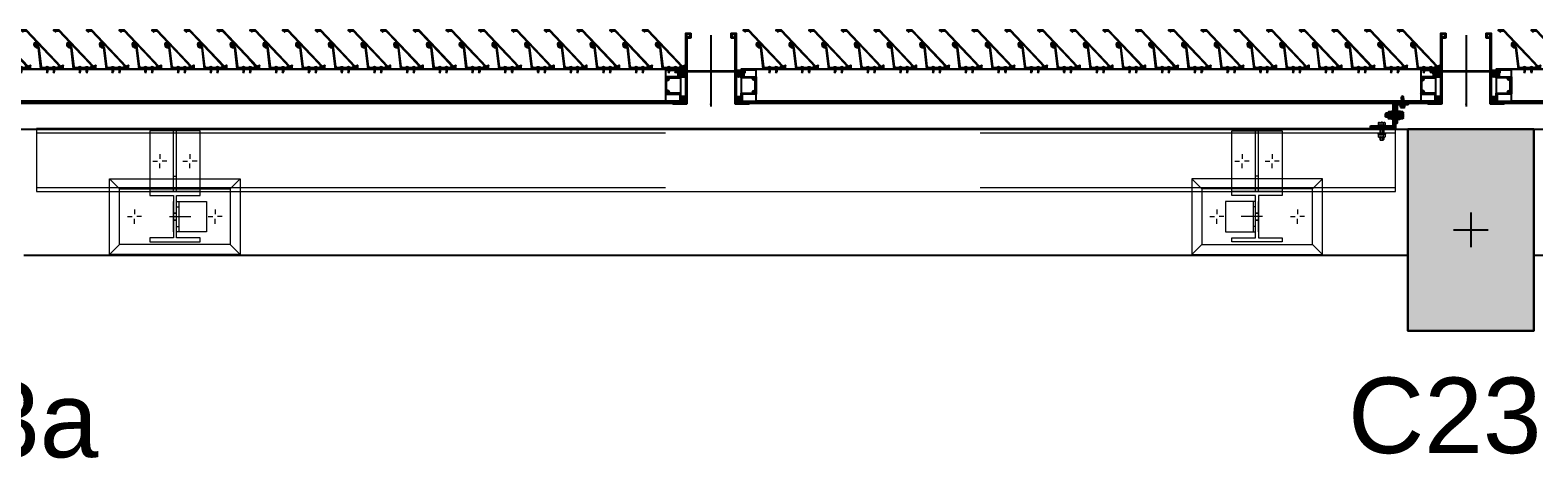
# Model space of a CAD drawing. Header units: millimetres. Extents: x 663313 to 1226001, y 1431724 to 1620898.
# Drawn here: x 699670 to 702658, y 1519600 to 1520463 of the extents above; entities that cross this region are included whole.
import ezdxf

# ---------------------------------------------------------------- set-up
doc = ezdxf.new("R2010")
doc.units = ezdxf.units.MM
doc.set_wipeout_variables(frame=1)
for name, pattern in [('CENTER', [50.8, 31.75, -6.35, 6.35, -6.35]), ('HIDDEN', [0.375, 0.25, -0.125]), ('XKITLINE00', [0]), ('XKITLINE02', [4, 2, -2])]:
    doc.linetypes.add(name, pattern=pattern)
for name, color, linetype in [('000 - CONCRETE_COL_HATCH_', 7, 'Continuous'), ('000 - CONCRETE_COL_WIPEOUT_', 7, 'Continuous'), ('000 - CONCRETE_PRECAST_CUT_COLOR_4', 7, 'Continuous'), ('000 - EXISTING_COLUMN_CUT_COLOR_5', 7, 'Continuous'), ('000 - STRUCTURE_STEEL_ACCESORIES_MAIN_COLOR_2', 7, 'Continuous'), ('000 - STRUCTURE_STEEL_ACCESORIES_SUB_COLOR_3', 7, 'Continuous'), ('000 - STRUCTURE_STEEL_ACCESORIES_WIPEOUT_', 7, 'Continuous'), ('010 - ASPG_ACCESSORIES_HATCH_', 7, 'Continuous'), ('010 - ASPG_ACCESSORIES_MAIN_COLOR_1', 7, 'Continuous'), ('010 - ASPG_ACCESSORIES_SUB_COLOR_1', 7, 'Continuous'), ('010 - ASPG_ACCESSORIES_SUB_COLOR_2', 7, 'Continuous'), ('010 - ASPG_ACCESSORIES_SYMBOL_', 7, 'Continuous'), ('010 - ASPG_ACCESSORIES_WIPEOUT_', 7, 'Continuous'), ('010 - ASPG_EXTR_MAIN_COLOR_2', 7, 'Continuous'), ('010 - ASPG_FASTERN_MAIN_COLOR_1', 7, 'Continuous'), ('010 - ASPG_FRAMING_CUT_COLOR_4', 7, 'Continuous'), ('010 - ASPG_FRAMING_HATCH_', 7, 'Continuous'), ('010 - ASPG_FRAMING_MAIN_COLOR_2', 7, 'Continuous'), ('010 - ASPG_FRAMING_SUB_COLOR_2', 7, 'Continuous'), ('010 - ASPG_FRAMING_WIPEOUT_', 7, 'Continuous'), ('BOLT & SCREW', 7, 'Continuous'), ('BR', 7, 'Continuous'), ('Center Line', 7, 'CENTER'), ('CVA044__', 7, 'Continuous'), ('DIM', 7, 'Continuous'), ('tube-stopper', 7, 'Continuous')]:
    doc.layers.add(name, color=color, linetype=linetype)
for name, color, linetype, plot in [('000 - STRUCTURE_STEEL_ACCESORIES_DEF_SUB', 7, 'Continuous', False), ('010 - ASPG_EXTR_DEF_SUB', 7, 'Continuous', False), ('010 - ASPG_FASTERN_DEF_SUB', 7, 'Continuous', False), ('010 - ASPG_FRAMING_DEF_SUB', 7, 'Continuous', False)]:
    doc.layers.add(name, color=color, linetype=linetype, plot=plot)
for name, color, linetype, lineweight in [('12-GRID', 7, 'CENTER', 13), ('9-SCREW', 7, 'Continuous', 9), ('Bolt', 7, 'Continuous', 0), ('Part', 7, 'Continuous', 0), ('SCREW', 7, 'Continuous', 5)]:
    doc.layers.add(name, color=color, linetype=linetype, lineweight=lineweight)
doc.styles.add('Arial', font='arial.ttf')
pattern_1 = [(270, (1257419.24324, -520041.6224), (0.65495992507, -1.1344238721), [0.7562825814, -1.5125651628]), (30, (1257419.24324, -520041.6224), (0.65495992936, 1.1344238696), [0.7562825814, -1.5125651628]), (330, (1257419.24324, -520041.6224), (1.30991985442, -2.48e-09), [-1.5125651628, 0.7562825814])]
pattern_2 = [(315, (1257419.4929, -520021.6224), (1.3369313545, 1.3369313545), []), (45, (1257419.4929, -520021.6224), (-1.3369313545, 1.3369313545), [])]
pattern_3 = [(270, (1257419.4425, -520043.9224), (0.65495992507, -1.1344238721), [0.7562825814, -1.5125651628]), (30, (1257419.4425, -520043.9224), (0.65495992936, 1.1344238696), [0.7562825814, -1.5125651628]), (330, (1257419.4425, -520043.9224), (1.30991985442, -2.48e-09), [-1.5125651628, 0.7562825814])]
pattern_4 = [(315, (1257419.1929, -520023.9224), (1.3369313545, 1.3369313545), []), (45, (1257419.1929, -520023.9224), (-1.3369313545, 1.3369313545), [])]
pattern_5 = [(45, (68845973.911, -106253.634), (-4.0411152545, 4.0411152545), []), (45, (68845976.6053, -106253.634), (-4.0411152545, 4.0411152545), [])]

# ---------------------------------------------------------------- blocks, each defined once
blk = doc.blocks.new('C25')
at = {"layer": 'BR', "color": 7}
for p, q in [((0, 0.0343), (0, -0.0343)), ((-0.0343, 0), (0.0343, 0))]:
    blk.add_line(p, q, dxfattribs=at)
at = {"layer": 'BR', "color": 7, "ltscale": 5}
blk.add_lwpolyline([(-0.125, 0.2), (0.125, 0.2), (0.125, -0.2), (-0.125, -0.2)], close=True, dxfattribs=at)
blk = doc.blocks.new('44')
at = {"layer": 'Bolt', "color": 7, "linetype": 'XKITLINE00', "lineweight": 0}
for p, q in [((31.2666, 39.9456), (31.2759, 39.9456)), ((31.2666, 39.9456), (31.2759, 39.9456)), ((31.2806, 39.9596), (31.2806, 39.9503)), ((31.2806, 39.9596), (31.2806, 39.9503)), ((31.2946, 39.9456), (31.2852, 39.9456)), ((31.2946, 39.9456), (31.2852, 39.9456)), ((31.2806, 39.9316), (31.2806, 39.9409)), ((31.2806, 39.9316), (31.2806, 39.9409)), ((31.3766, 39.8956), (31.3859, 39.8956)), ((31.3906, 39.9096), (31.3906, 39.9003)), ((31.3906, 39.8816), (31.3906, 39.8909)), ((31.4046, 39.8956), (31.3952, 39.8956)), ((31.3766, 39.8356), (31.3859, 39.8356)), ((31.3906, 39.8496), (31.3906, 39.8403)), ((31.3906, 39.8216), (31.3906, 39.8309)), ((31.4046, 39.8356), (31.3952, 39.8356)), ((31.2806, 39.7996), (31.2806, 39.7903)), ((31.2806, 39.7996), (31.2806, 39.7903)), ((31.2666, 39.7856), (31.2759, 39.7856)), ((31.2666, 39.7856), (31.2759, 39.7856)), ((31.2806, 39.7716), (31.2806, 39.7809)), ((31.2806, 39.7716), (31.2806, 39.7809)), ((31.2946, 39.7856), (31.2852, 39.7856)), ((31.2946, 39.7856), (31.2852, 39.7856)), ((31.2666, 37.7956), (31.2759, 37.7956)), ((31.2666, 37.7956), (31.2759, 37.7956)), ((31.2806, 37.8096), (31.2806, 37.8003)), ((31.2806, 37.8096), (31.2806, 37.8003)), ((31.2946, 37.7956), (31.2852, 37.7956)), ((31.2946, 37.7956), (31.2852, 37.7956)), ((31.2806, 37.7816), (31.2806, 37.7909)), ((31.2806, 37.7816), (31.2806, 37.7909)), ((31.3766, 37.7456), (31.3859, 37.7456)), ((31.3906, 37.7596), (31.3906, 37.7503)), ((31.3906, 37.7316), (31.3906, 37.7409)), ((31.4046, 37.7456), (31.3952, 37.7456)), ((31.3766, 37.6856), (31.3859, 37.6856)), ((31.3906, 37.6996), (31.3906, 37.6903)), ((31.3906, 37.6716), (31.3906, 37.6809)), ((31.4046, 37.6856), (31.3952, 37.6856)), ((31.2806, 37.6496), (31.2806, 37.6403)), ((31.2806, 37.6496), (31.2806, 37.6403)), ((31.2666, 37.6356), (31.2759, 37.6356)), ((31.2666, 37.6356), (31.2759, 37.6356)), ((31.2806, 37.6216), (31.2806, 37.6309)), ((31.2806, 37.6216), (31.2806, 37.6309)), ((31.2946, 37.6356), (31.2852, 37.6356)), ((31.2946, 37.6356), (31.2852, 37.6356))]:
    blk.add_line(p, q, dxfattribs=at)
at = {"layer": 'Bolt', "color": 7, "linetype": 'XKITLINE02', "lineweight": 0}
for p, q in [((31.2611, 39.8626), (31.2611, 39.8576)), ((31.2736, 39.8626), (31.2736, 39.8686)), ((31.2736, 39.8686), (31.2736, 39.8626)), ((31.2806, 39.8765), (31.2806, 39.8336)), ((31.2876, 39.8626), (31.2876, 39.8686)), ((31.2876, 39.8686), (31.2876, 39.8626)), ((31.3001, 39.8626), (31.3001, 39.8576)), ((31.2806, 37.7047), (31.2806, 37.7476)), ((31.2611, 37.7186), (31.2611, 37.7236)), ((31.2736, 37.7186), (31.2736, 37.7126)), ((31.2736, 37.7126), (31.2736, 37.7186)), ((31.2876, 37.7186), (31.2876, 37.7126)), ((31.2876, 37.7126), (31.2876, 37.7186)), ((31.3001, 37.7186), (31.3001, 37.7236))]:
    blk.add_line(p, q, dxfattribs=at)
at = {"layer": 'Part', "color": 7, "linetype": 'HIDDEN', "lineweight": 0, "ltscale": 5}
for p, q in [((31.3382, 40.1406), (31.3382, 37.4406)), ((31.4472, 40.1406), (31.4472, 37.4406))]:
    blk.add_line(p, q, dxfattribs=at)
at = {"layer": 'Part', "color": 7, "lineweight": 0}
for p, q in [((31.2056, 39.9956), (31.2256, 39.9756)), ((31.2056, 39.7356), (31.2256, 39.7556)), ((31.2056, 37.8456), (31.2256, 37.8256)), ((31.2056, 37.5856), (31.2256, 37.6056))]:
    blk.add_line(p, q, dxfattribs=at)
at = {"layer": 'Part', "color": 7, "linetype": 'HIDDEN', "lineweight": 0, "ltscale": 2}
for p, q in [((31.3356, 39.9756), (31.3556, 39.9956)), ((31.3356, 39.7556), (31.3556, 39.7356)), ((31.3356, 37.8256), (31.3556, 37.8456)), ((31.3356, 37.6056), (31.3556, 37.5856))]:
    blk.add_line(p, q, dxfattribs=at)
at = {"layer": 'Part', "color": 7, "linetype": 'XKITLINE02', "lineweight": 0}
for p, q in [((31.3306, 39.9156), (31.3306, 39.8156)), ((31.2506, 39.8686), (31.3106, 39.8686)), ((31.2506, 39.8626), (31.3106, 39.8626)), ((31.3106, 39.8576), (31.2506, 39.8576)), ((31.3306, 39.8686), (31.4506, 39.8686)), ((31.3306, 39.8626), (31.4506, 39.8626)), ((31.3606, 39.8686), (31.3606, 39.8626)), ((31.3306, 37.6656), (31.3306, 37.7656)), ((31.3106, 37.7236), (31.2506, 37.7236)), ((31.2506, 37.7186), (31.3106, 37.7186)), ((31.2506, 37.7126), (31.3106, 37.7126)), ((31.3306, 37.7186), (31.4506, 37.7186)), ((31.3306, 37.7126), (31.4506, 37.7126)), ((31.3606, 37.7126), (31.3606, 37.7186))]:
    blk.add_line(p, q, dxfattribs=at)
at = {"layer": 'Part', "color": 7, "lineweight": 0}
blk.add_lwpolyline([(31.4552, 37.4406), (31.4552, 40.1406), (31.3302, 40.1406), (31.3302, 37.4406)], close=True, dxfattribs=at)
for points in [[(31.3306, 39.7356), (31.2056, 39.7356), (31.2056, 39.9956), (31.3306, 39.9956)], [(31.3306, 39.7556), (31.2256, 39.7556), (31.2256, 39.9756), (31.3306, 39.9756)], [(31.3306, 37.8456), (31.2056, 37.8456), (31.2056, 37.5856), (31.3306, 37.5856)], [(31.3306, 37.8256), (31.2256, 37.8256), (31.2256, 37.6056), (31.3306, 37.6056)]]:
    blk.add_lwpolyline(points, dxfattribs=at)
at = {"layer": 'Part', "color": 7, "linetype": 'HIDDEN', "lineweight": 0, "ltscale": 2}
for points in [[(31.3306, 39.9956), (31.3556, 39.9956), (31.3556, 39.7356), (31.3306, 39.7356)], [(31.3306, 39.9756), (31.3356, 39.9756), (31.3356, 39.7556), (31.3306, 39.7556)], [(31.3306, 37.5856), (31.3556, 37.5856), (31.3556, 37.8456), (31.3306, 37.8456)], [(31.3306, 37.6056), (31.3356, 37.6056), (31.3356, 37.8256), (31.3306, 37.8256)]]:
    blk.add_lwpolyline(points, dxfattribs=at)
at = {"layer": 'Part', "color": 7, "linetype": 'XKITLINE02', "lineweight": 0}
for points in [[(31.3306, 39.9156), (31.3226, 39.9156), (31.3226, 39.8686), (31.2386, 39.8686), (31.2386, 39.9156), (31.2306, 39.9156), (31.2306, 39.8156), (31.2386, 39.8156), (31.2386, 39.8626), (31.3226, 39.8626), (31.3226, 39.8156), (31.3306, 39.8156)], [(31.3306, 37.6656), (31.3226, 37.6656), (31.3226, 37.7126), (31.2386, 37.7126), (31.2386, 37.6656), (31.2306, 37.6656), (31.2306, 37.7656), (31.2386, 37.7656), (31.2386, 37.7186), (31.3226, 37.7186), (31.3226, 37.7656), (31.3306, 37.7656)]]:
    blk.add_lwpolyline(points, close=True, dxfattribs=at)
for points in [[(31.3306, 39.8156), (31.4506, 39.8156), (31.4506, 39.9156), (31.3306, 39.9156)], [(31.3106, 39.8626), (31.3106, 39.8026), (31.2506, 39.8026), (31.2506, 39.8626)], [(31.3106, 37.7186), (31.3106, 37.7786), (31.2506, 37.7786), (31.2506, 37.7186)], [(31.3306, 37.7656), (31.4506, 37.7656), (31.4506, 37.6656), (31.3306, 37.6656)]]:
    blk.add_lwpolyline(points, dxfattribs=at)
blk = doc.blocks.new('*U5839')
at = {"color": 7}
blk.add_wipeout([(-125, -200), (125, -200), (125, 200), (-125, 200)], dxfattribs=at).dxf.layer = '000 - CONCRETE_COL_WIPEOUT_'
at = {"layer": '000 - CONCRETE_COL_HATCH_'}
h = blk.add_hatch(dxfattribs=at)
h.set_pattern_fill('AR-CONC', scale=0.5)
h.set_pattern_definition([(50, (0, -2e-14), (3.5863, -0.31376), [0.375, -4.125]), (355, (0, -2e-14), (-0.693757, 3.76096), [0.3, -3.3]), (100.4514, (0.299, -0.026), (2.892544, 3.4472), [0.3187, -3.50571]), (46.1842, (0, 1), (5.33621, -0.8276), [0.5625, -6.1875]), (96.6356, (0.4447, 0.931), (4.67331, 4.87059), [0.47805, -5.25857]), (351.1842, (0, 1), (4.67331, 4.87059), [0.45, -4.95]), (21, (0.5, 0.75), (2.984535, -2.013094), [0.375, -4.125]), (326, (0.5, 0.75), (1.216577, 3.62575), [0.3, -3.3]), (71.4514, (0.7487, 0.5822), (4.20111, 1.612656), [0.3187, -3.50571]), (37.5, (0, -2e-14), (0.060799, 1.664469), [0, -3.26, 0, -3.35, 0, -3.3125]), (7.5, (0, -2e-14), (1.315348, 1.972059), [0, -1.91, 0, -3.185, 0, -1.2625]), (327.5, (-1.115, -2e-14), (2.669112, -0.112774), [0, -1.25, 0, -3.9, 0, -5.175]), (317.5, (-1.615, -2e-14), (2.91593, 0.500525), [0, -1.625, 0, -2.59, 0, -3.675])])
h.paths.add_polyline_path([(-125, -200), (125, -200), (125, 200), (-125, 200)])
at = {"color": 7}
blk.add_point((0, 0), dxfattribs=at)
at = {"layer": '000 - EXISTING_COLUMN_CUT_COLOR_5', "color": 7}
blk.add_lwpolyline([(-125, -200), (125, -200), (125, 200), (-125, 200)], close=True, dxfattribs=at)
blk = doc.blocks.new('W-1-PP18-ST_ENT4_REV00_20260531-225334_LOPF_PL')
at = {"layer": '000 - CONCRETE_PRECAST_CUT_COLOR_4', "color": 7}
blk.add_blockref('*U5839', (4594.7, -1959.6), dxfattribs=at)
at = {"layer": 'CVA044__', "color": 7, "char_height": 150, "attachment_point": 5, "style": 'Arial', "bg_fill": 3, "box_fill_scale": 1.1, "bg_fill_color": 256, "bg_fill_true_color": 13158600, "bg_fill_transparency": 0}
for insert in [(4601, -2328.7), (1617.6, -2337)]:
    blk.add_mtext('\\A1;C23a', dxfattribs=dict(at, insert=insert))
at = {"layer": 'DIM', "color": 7, "linetype": 'HIDDEN', "ltscale": 5}
blk.add_line((-1279.3, -1759.5), (10569.4, -1759.7), dxfattribs=at)
at = {"layer": 'DIM', "color": 7}
for p, q in [((1719.7, -2009.5), (4469.7, -2009.6)), ((4719.7, -2009.6), (7469.7, -2009.7))]:
    blk.add_line(p, q, dxfattribs=at)
at = {"layer": 'DIM', "color": 7, "xscale": 999.9999999999999, "yscale": 999.9999999999999, "zscale": 999.9999999999999, "rotation": 359.9986052195725}
blk.add_blockref('C25', (4594.7, -1959.6), dxfattribs=at)
at = {"color": 7, "xscale": 1000.000000000001, "yscale": 1000.000000000001, "zscale": 1000.000000000001, "rotation": 90}
blk.add_blockref('44', (41885.6, -33213.9), dxfattribs=at)
blk = doc.blocks.new('*U6326')
at = {"layer": '12-GRID', "color": 7, "linetype": 'CENTER'}
for p, q in [((0, -6.2), (0, 2.2)), ((-4.2, -2), (4.2, -2))]:
    blk.add_line(p, q, dxfattribs=at)
at = {"layer": 'BOLT & SCREW', "color": 7}
for p, q in [((-0.6, -1.8), (-1.8, -1.6)), ((-0.6, -2.2), (-1.8, -2.4)), ((-0.5, -1.8), (-0.9, -1.6)), ((-0.5, -2.2), (-0.9, -2.4)), ((-0.2, -1.4), (-0.4, -0.2)), ((-0.2, -1.5), (-0.4, -1.1)), ((-0.2, -2.5), (-0.4, -2.9)), ((-0.2, -2.6), (-0.4, -3.8)), ((0.2, -1.4), (0.4, -0.2)), ((0.2, -1.5), (0.4, -1.1)), ((0.4, -2.9), (0.2, -2.5)), ((0.2, -2.6), (0.4, -3.8)), ((0.5, -1.8), (0.9, -1.6)), ((0.5, -2.2), (0.9, -2.4)), ((0.6, -1.8), (1.8, -1.6)), ((0.6, -2.2), (1.8, -2.4))]:
    blk.add_line(p, q, dxfattribs=at)
for points in [[(-1.8, -1.6), (-0.9, -1.6, 0.414214), (-0.4, -1.1), (-0.4, -0.2), (0.4, -0.2), (0.4, -1.1, 0.414214), (0.9, -1.6), (1.8, -1.6), (1.8, -2.4), (0.9, -2.4, 0.414214), (0.4, -2.9), (0.4, -3.8), (-0.4, -3.8), (-0.4, -2.9, 0.414214), (-0.9, -2.4), (-1.8, -2.4)], [(0.2, -2.5, -0.414214), (0.5, -2.2), (0.6, -2.2), (0.6, -1.8), (0.5, -1.8, -0.414214), (0.2, -1.5), (0.2, -1.4), (-0.2, -1.4), (-0.2, -1.5, -0.414214), (-0.5, -1.8), (-0.6, -1.8), (-0.6, -2.2), (-0.5, -2.2, -0.414214), (-0.2, -2.5), (-0.2, -2.6), (0.2, -2.6)]]:
    blk.add_lwpolyline(points, format="xyb", close=True, dxfattribs=at)
blk.add_circle((0, -2), 3.5, dxfattribs=at)
blk = doc.blocks.new('000_ASPG_TYP_FILES_20260218-010703_FRAME_EXTR_')
at = {"layer": '010 - ASPG_FRAMING_HATCH_'}
h = blk.add_hatch(dxfattribs=at)
h.set_pattern_fill('ANSI32', scale=0.1, angle=180)
edge = h.paths.add_edge_path()
edge.add_line((2, 16), (2, 2))
edge.add_line((2, 2), (39.7, 2))
edge.add_arc((39.7, 1.7), 0.3, 0, 90, ccw=False)
edge.add_line((40, 1.7), (40, 0.3))
edge.add_arc((39.7, 0.3), 0.3, -90, 0, ccw=False)
edge.add_line((39.7, 0), (0.3, 0))
edge.add_arc((0.3, 0.3), 0.3, 180, 270, ccw=False)
edge.add_line((0, 0.3), (0, 17.7))
edge.add_arc((0.3, 17.7), 0.3, 90, 180, ccw=False)
edge.add_line((0.3, 18), (22.6, 18))
edge.add_arc((22.6, 18.5), 0.5, 270, 380.2095)
edge.add_arc((26.2, 19.8), 3.35, 182.0638, 200.2095, ccw=False)
edge.add_arc((23.6, 19.7), 0.76, 2.0638, 182.0638, ccw=False)
edge.add_arc((26.2, 19.8), 1.83, 182.0638, 447.9362)
edge.add_arc((26.3, 22.4), 0.76, 87.9362, 267.9362, ccw=False)
edge.add_arc((26.2, 19.8), 3.35, 69.7905, 87.9362, ccw=False)
edge.add_arc((27.5, 23.4), 0.5, 249.7905, 360)
edge.add_line((28, 23.4), (28, 26.7))
edge.add_line((28, 26.7), (28.5, 27.2))
edge.add_line((28.5, 27.2), (28, 27.7))
edge.add_line((28, 27.7), (28, 38.6))
edge.add_line((28, 38.6), (28.5, 39.1))
edge.add_line((28.5, 39.1), (28, 39.6))
edge.add_line((28, 39.6), (28, 42.9))
edge.add_arc((27.5, 42.9), 0.5, 0, 110.2095)
edge.add_arc((26.2, 46.5), 3.35, 272.0638, 290.2095, ccw=False)
edge.add_arc((26.3, 43.9), 0.76, 92.0638, 272.0638, ccw=False)
edge.add_arc((26.2, 46.5), 1.83, 272.0638, 537.9362)
edge.add_arc((23.6, 46.6), 0.76, 177.9362, 357.9362, ccw=False)
edge.add_arc((26.2, 46.5), 3.35, 159.7905, 177.9362, ccw=False)
edge.add_arc((22.6, 47.8), 0.5, 339.7905, 450)
edge.add_line((22.6, 48.3), (0.3, 48.3))
edge.add_arc((0.3, 48.6), 0.3, 180, 270, ccw=False)
edge.add_line((0, 48.6), (0, 60))
edge.add_arc((0.3, 60), 0.3, 90, 180, ccw=False)
edge.add_line((0.3, 60.3), (5, 60.3))
edge.add_line((5, 60.3), (5, 65))
edge.add_arc((5.3, 65), 0.3, 90, 180, ccw=False)
edge.add_line((5.3, 65.3), (30, 65.3))
edge.add_line((30, 65.3), (30, 63.6))
edge.add_arc((29.7, 63.6), 0.3, -90, 0, ccw=False)
edge.add_line((29.7, 63.3), (7.3, 63.3))
edge.add_arc((7.3, 63), 0.3, 90, 180)
edge.add_line((7, 63), (7, 58.3))
edge.add_line((7, 58.3), (2.3, 58.3))
edge.add_arc((2.3, 58), 0.3, 90, 180)
edge.add_line((2, 58), (2, 50.6))
edge.add_arc((2.3, 50.6), 0.3, 180, 270)
edge.add_line((2.3, 50.3), (29.7, 50.3))
edge.add_arc((29.7, 50), 0.3, 0, 90, ccw=False)
edge.add_line((30, 50), (30, 26.7))
edge.add_line((30, 26.7), (30, 16.3))
edge.add_arc((29.7, 16.3), 0.3, -90, 0, ccw=False)
edge.add_line((29.7, 16), (2, 16))
at = {"layer": '010 - ASPG_FRAMING_CUT_COLOR_4', "color": 7}
blk.add_lwpolyline([(2, 16), (2, 2), (39.7, 2, -0.414214), (40, 1.7), (40, 0.3, -0.414214), (39.7, 0), (0.3, 0, -0.414214), (0, 0.3), (0, 17.7, -0.414214), (0.3, 18), (22.6, 18, 0.52173), (23, 18.7, -0.079342), (22.8, 19.7, -1), (24.3, 19.8, 2.296346), (26.2, 21.7, -1), (26.3, 23.2, -0.079342), (27.3, 23, 0.52173), (28, 23.4), (28, 26.7), (28.5, 27.2), (28, 27.7), (28, 38.6), (28.5, 39.1), (28, 39.6), (28, 42.9, 0.52173), (27.3, 43.3, -0.079342), (26.3, 43.1, -1), (26.2, 44.6, 2.296346), (24.3, 46.5, -1), (22.8, 46.6, -0.079342), (23, 47.6, 0.52173), (22.6, 48.3), (0.3, 48.3, -0.414214), (0, 48.6), (0, 60, -0.414214), (0.3, 60.3), (5, 60.3), (5, 65, -0.414214), (5.3, 65.3), (30, 65.3), (30, 63.6, -0.414214), (29.7, 63.3), (7.3, 63.3, 0.414214), (7, 63), (7, 58.3), (2.3, 58.3, 0.414214), (2, 58), (2, 50.6, 0.414214), (2.3, 50.3), (29.7, 50.3, -0.414214), (30, 50), (30, 26.7), (30, 16.3, -0.414214), (29.7, 16)], format="xyb", close=True, dxfattribs=at)
at = {"color": 7}
for p in [(26.2, 48.5), (26.2, 21.8)]:
    blk.add_blockref('*U6326', p, dxfattribs=at)
blk = doc.blocks.new('*U6174')
at = {"layer": '010 - ASPG_FRAMING_HATCH_', "transparency": 33554585}
h = blk.add_hatch(dxfattribs=at)
h.set_pattern_fill('ANSI32', scale=0.25)
edge = h.paths.add_edge_path()
edge.add_line((2, -50), (2, -75))
edge.add_line((2, -75), (0, -75))
edge.add_line((0, -75), (0, -49))
edge.add_arc((1, -49), 1, 90, 180, ccw=False)
edge.add_line((1, -48), (63, -48))
edge.add_arc((63, -47), 1, 270, 360)
edge.add_line((64, -47), (64, 47))
edge.add_arc((63, 47), 1, 0, 90)
edge.add_line((63, 48), (1, 48))
edge.add_arc((1, 49), 1, 180, 270, ccw=False)
edge.add_line((0, 49), (0, 75))
edge.add_line((0, 75), (2, 75))
edge.add_line((2, 75), (2, 50))
edge.add_line((2, 50), (141, 50))
edge.add_line((141, 50), (141, 41))
edge.add_arc((140, 41), 1, 270, 360, ccw=False)
edge.add_line((140, 40), (132, 40))
edge.add_arc((132, 41), 1, 180, 270, ccw=False)
edge.add_line((131, 41), (131, 47))
edge.add_arc((130, 47), 1, 0, 90)
edge.add_line((130, 48), (67, 48))
edge.add_arc((67, 47), 1, 90, 180)
edge.add_line((66, 47), (66, -47))
edge.add_arc((67, -47), 1, 180, 270)
edge.add_line((67, -48), (130, -48))
edge.add_arc((130, -47), 1, 270, 360)
edge.add_line((131, -47), (131, -41))
edge.add_arc((132, -41), 1, 90, 180, ccw=False)
edge.add_line((132, -40), (140, -40))
edge.add_arc((140, -41), 1, 0, 90, ccw=False)
edge.add_line((141, -41), (141, -50))
edge.add_line((141, -50), (2, -50))
h.paths.add_polyline_path([(139, 48), (139, 42), (133, 42), (133, 48)], flags=16)
h.paths.add_polyline_path([(139, -48), (139, -42), (133, -42), (133, -48)], flags=16)
at = {"layer": '010 - ASPG_FRAMING_HATCH_'}
h = blk.add_hatch(dxfattribs=at)
h.set_pattern_fill('ANSI37', scale=0.595498, angle=-90)
h.set_pattern_definition(pattern_4)
edge = h.paths.add_edge_path()
edge.add_ellipse((11.5, 55), major_axis=(0, -5), ratio=0.644482, start_angle=180, end_angle=360, ccw=False)
edge.add_line((11.5, 60), (2, 60))
edge.add_arc((-7.9, 55), 11.1, -26.7963, 26.7963, ccw=False)
edge.add_line((2, 50), (11.5, 50))
h = blk.add_hatch(dxfattribs=at)
h.set_pattern_fill('HONEY', scale=0.238199, angle=-90)
h.set_pattern_definition(pattern_3)
edge = h.paths.add_edge_path()
edge.add_ellipse((11.8, 55), major_axis=(0, -5), ratio=0.644482, start_angle=0, end_angle=360, ccw=False)
h = blk.add_hatch(dxfattribs=at)
h.set_pattern_fill('HONEY', scale=0.238199, angle=-90)
h.set_pattern_definition(pattern_1)
edge = h.paths.add_edge_path()
edge.add_ellipse((57.5, 55), major_axis=(0, -5), ratio=0.644482, start_angle=0, end_angle=360)
h = blk.add_hatch(dxfattribs=at)
h.set_pattern_fill('ANSI37', scale=0.595498, angle=-90)
h.set_pattern_definition(pattern_2)
edge = h.paths.add_edge_path()
edge.add_ellipse((57.8, 55), major_axis=(0, -5), ratio=0.644482, start_angle=0, end_angle=180)
edge.add_line((57.8, 60), (62, 60))
edge.add_arc((62, 60.3), 0.3, -90, 0)
edge.add_line((62.3, 60.3), (62.3, 61))
edge.add_line((62.3, 61), (61.8, 61.5))
edge.add_line((61.8, 61.5), (62.3, 62))
edge.add_line((62.3, 62), (61.8, 62.5))
edge.add_line((61.8, 62.5), (62.3, 63))
edge.add_line((62.3, 63), (61.8, 63.5))
edge.add_line((61.8, 63.5), (62.3, 64))
edge.add_line((62.3, 64), (62.3, 65))
edge.add_line((62.3, 65), (63.3, 65))
edge.add_line((63.3, 65), (63.8, 65.5))
edge.add_line((63.8, 65.5), (64.3, 65))
edge.add_line((64.3, 65), (64.8, 65.5))
edge.add_line((64.8, 65.5), (65.3, 65))
edge.add_line((65.3, 65), (65.8, 65.5))
edge.add_line((65.8, 65.5), (66.3, 65))
edge.add_line((66.3, 65), (67, 65))
edge.add_arc((67, 65.3), 0.3, -90, 0)
edge.add_line((67.3, 65.3), (67.3, 60))
edge.add_arc((77.2, 55), 11.1, 153.2037, 206.7963)
edge.add_line((67.3, 50), (57.8, 50))
h = blk.add_hatch(dxfattribs=at)
h.set_pattern_fill('ANSI37', scale=0.595498, angle=-90)
h.set_pattern_definition(pattern_4)
edge = h.paths.add_edge_path()
edge.add_ellipse((11.5, -55), major_axis=(0, 5), ratio=0.644482, start_angle=0, end_angle=180)
edge.add_line((11.5, -60), (2, -60))
edge.add_arc((-7.9, -55), 11.1, 333.2037, 386.7963)
edge.add_line((2, -50), (11.5, -50))
h = blk.add_hatch(dxfattribs=at)
h.set_pattern_fill('HONEY', scale=0.238199, angle=-90)
h.set_pattern_definition(pattern_3)
edge = h.paths.add_edge_path()
edge.add_ellipse((11.8, -55), major_axis=(0, 5), ratio=0.644482, start_angle=0, end_angle=360)
h = blk.add_hatch(dxfattribs=at)
h.set_pattern_fill('HONEY', scale=0.238199, angle=-90)
h.set_pattern_definition(pattern_1)
edge = h.paths.add_edge_path()
edge.add_ellipse((57.5, -55), major_axis=(0, 5), ratio=0.644482, start_angle=0, end_angle=360, ccw=False)
h = blk.add_hatch(dxfattribs=at)
h.set_pattern_fill('ANSI37', scale=0.595498, angle=-90)
h.set_pattern_definition(pattern_2)
edge = h.paths.add_edge_path()
edge.add_ellipse((57.8, -55), major_axis=(0, 5), ratio=0.644482, start_angle=180, end_angle=360, ccw=False)
edge.add_line((57.8, -60), (62, -60))
edge.add_arc((62, -60.3), 0.3, 360, 450, ccw=False)
edge.add_line((62.3, -60.3), (62.3, -61))
edge.add_line((62.3, -61), (61.8, -61.5))
edge.add_line((61.8, -61.5), (62.3, -62))
edge.add_line((62.3, -62), (61.8, -62.5))
edge.add_line((61.8, -62.5), (62.3, -63))
edge.add_line((62.3, -63), (61.8, -63.5))
edge.add_line((61.8, -63.5), (62.3, -64))
edge.add_line((62.3, -64), (62.3, -65))
edge.add_line((62.3, -65), (63.3, -65))
edge.add_line((63.3, -65), (63.8, -65.5))
edge.add_line((63.8, -65.5), (64.3, -65))
edge.add_line((64.3, -65), (64.8, -65.5))
edge.add_line((64.8, -65.5), (65.3, -65))
edge.add_line((65.3, -65), (65.8, -65.5))
edge.add_line((65.8, -65.5), (66.3, -65))
edge.add_line((66.3, -65), (67, -65))
edge.add_arc((67, -65.3), 0.3, 360, 450, ccw=False)
edge.add_line((67.3, -65.3), (67.3, -60))
edge.add_arc((77.2, -55), 11.1, 153.2037, 206.7963, ccw=False)
edge.add_line((67.3, -50), (57.8, -50))
at = {"layer": '010 - ASPG_FASTERN_DEF_SUB', "color": 7}
blk.add_point((0, 0), dxfattribs=at)
at = {"layer": '010 - ASPG_FRAMING_CUT_COLOR_4', "color": 7}
blk.add_lwpolyline([(2, -50), (2, -75), (0, -75), (0, -49, -0.414214), (1, -48), (63, -48, 0.414214), (64, -47), (64, 47, 0.414214), (63, 48), (1, 48, -0.414214), (0, 49), (0, 75), (2, 75), (2, 50), (141, 50), (141, 41, -0.414214), (140, 40), (132, 40, -0.414214), (131, 41), (131, 47, 0.414214), (130, 48), (67, 48, 0.414214), (66, 47), (66, -47, 0.414214), (67, -48), (130, -48, 0.414214), (131, -47), (131, -41, -0.414214), (132, -40), (140, -40, -0.414214), (141, -41), (141, -50)], format="xyb", close=True, dxfattribs=at)
for points in [[(139, 48), (139, 42), (133, 42), (133, 48)], [(139, -48), (139, -42), (133, -42), (133, -48)]]:
    blk.add_lwpolyline(points, close=True, dxfattribs=at)
at = {"layer": '010 - ASPG_FRAMING_DEF_SUB', "color": 7, "transparency": 33554508}
blk.add_line((136.5, 0), (-4.5, 0), dxfattribs=at)
at = {"layer": '010 - ASPG_FRAMING_DEF_SUB', "color": 7, "transparency": 33554457}
for points in [[(2, 50), (15, 50), (15, 60), (2, 60)], [(54.3, 50), (67.3, 50), (67.3, 65.5), (54.3, 65.5)], [(2, -50), (15, -50), (15, -60), (2, -60)], [(54.3, -50), (67.3, -50), (67.3, -65.5), (54.3, -65.5)]]:
    blk.add_lwpolyline(points, close=True, dxfattribs=at)
at = {"layer": '010 - ASPG_FRAMING_SUB_COLOR_2', "color": 7}
for points in [[(11.8, 50), (2, 50, 0.238199), (2, 60), (11.8, 60)], [(57.5, 50), (67.3, 50, -0.238199), (67.3, 60), (67.3, 65.3, -0.414214), (67, 65), (66.3, 65), (65.8, 65.5), (65.3, 65), (64.8, 65.5), (64.3, 65), (63.8, 65.5), (63.3, 65), (62.3, 65), (62.3, 64), (61.8, 63.5), (62.3, 63), (61.8, 62.5), (62.3, 62), (61.8, 61.5), (62.3, 61), (62.3, 60.3, -0.414214), (62, 60), (57.5, 60)], [(11.8, -50), (2, -50, -0.238199), (2, -60), (11.8, -60)], [(57.5, -50), (67.3, -50, 0.238199), (67.3, -60), (67.3, -65.3, 0.414214), (67, -65), (66.3, -65), (65.8, -65.5), (65.3, -65), (64.8, -65.5), (64.3, -65), (63.8, -65.5), (63.3, -65), (62.3, -65), (62.3, -64), (61.8, -63.5), (62.3, -63), (61.8, -62.5), (62.3, -62), (61.8, -61.5), (62.3, -61), (62.3, -60.3, 0.414214), (62, -60), (57.5, -60)]]:
    blk.add_lwpolyline(points, format="xyb", dxfattribs=at)
at = {"layer": '010 - ASPG_FRAMING_SUB_COLOR_2', "color": 7, "extrusion": (0, 0, -1)}
for centre, major_axis in [((11.8, 55), (0, -5)), ((57.5, -55), (0, 5))]:
    blk.add_ellipse(centre, major_axis=major_axis, ratio=0.644482, dxfattribs=at)
at = {"layer": '010 - ASPG_FRAMING_SUB_COLOR_2', "color": 7}
for centre, major_axis in [((57.5, 55), (0, -5)), ((11.8, -55), (0, 5))]:
    blk.add_ellipse(centre, major_axis=major_axis, ratio=0.644482, dxfattribs=at)
blk = doc.blocks.new('PZG35-9D5')
at = {"layer": 'Center Line', "color": 7}
blk.add_line((0, 3.7), (0, -10.5), dxfattribs=at)
at = {"layer": 'SCREW', "color": 7}
for p, q in [((-1.4, 0), (-1.4, -1.1)), ((1.4, 0), (1.4, -0.6)), ((-1.9, -1.4), (1.9, -0.9)), ((-1.9, -1.4), (-1.4, -1.1)), ((-1.9, -1.4), (-1.4, -1.7)), ((-1.9, -2.7), (1.9, -2.2)), ((-1.9, -2.7), (-1.4, -2.4)), ((-1.9, -2.7), (-1.4, -3)), ((-1.9, -4), (-1.4, -3.7)), ((-1.9, -4), (-1, -3.9)), ((-1.9, -4), (-1.4, -4.3)), ((-1.4, -1.1), (1.4, -0.6)), ((-1.4, -1.7), (1.4, -1.2)), ((-1.4, -1.7), (-1.4, -2.4)), ((-1.4, -2.4), (1.4, -1.9)), ((-1.4, -3), (1.4, -2.5)), ((-1.4, -3), (-1.4, -3.7)), ((-1.4, -3.7), (-0.8, -3.6)), ((-1.4, -4.3), (-1.4, -8.1)), ((-1.4, -4.3), (-1.2, -4.3)), ((0, -9.5), (-1.4, -8.1)), ((0, -9.5), (1.4, -8.1)), ((0.6, -3.3), (1.4, -3.2)), ((0.7, -3.7), (1.9, -3.5)), ((0.7, -3.9), (1.4, -3.8)), ((0.7, -4.6), (1.4, -4.5)), ((0.7, -5), (1.9, -4.8)), ((0.7, -5.2), (1.4, -5.1)), ((1.9, -0.9), (1.4, -0.6)), ((1.9, -0.9), (1.4, -1.2)), ((1.4, -1.2), (1.4, -1.9)), ((1.9, -2.2), (1.4, -1.9)), ((1.9, -2.2), (1.4, -2.5)), ((1.4, -2.5), (1.4, -3.2)), ((1.9, -3.5), (1.4, -3.2)), ((1.9, -3.5), (1.4, -3.8)), ((1.4, -3.8), (1.4, -4.5)), ((1.9, -4.8), (1.4, -4.5)), ((1.9, -4.8), (1.4, -5.1)), ((1.4, -5.1), (1.4, -8.1))]:
    blk.add_line(p, q, dxfattribs=at)
blk.add_lwpolyline([(0, -9.5), (0.7, -5.2), (0.7, -3.6, 0.417657), (0.4, -3.3, 0.108102), (-0.8, -3.6), (-1.4, -4.7)], format="xyb", dxfattribs=at)
blk = doc.blocks.new('*U6169')
at = {"layer": 'SCREW', "color": 7}
blk.add_lwpolyline([(3, 1.8, 0.09906), (0.8, 2.5), (0.8, 2.3), (-0.8, 2.3), (-0.8, 2.5, 0.09906), (-3, 1.8, 0.266588), (-3.5, 1), (-3.5, 0.2, 0.414214), (-3.3, 0), (3.3, 0, 0.414214), (3.5, 0.2), (3.5, 1, 0.266588)], format="xyb", close=True, dxfattribs=at)
blk.add_blockref('PZG35-9D5', (0, 0), dxfattribs=at)
blk = doc.blocks.new('*U6175')
at = {"color": 7}
blk.add_point((0, 0), dxfattribs=at)
at = {"layer": '010 - ASPG_ACCESSORIES_MAIN_COLOR_1', "color": 7}
blk.add_lwpolyline([(-39.7, -0.6, 0.414214), (-40, -0.9), (-40, -7.4, 0.57735), (-39.7, -7.6), (-36.6, -5.8, 0.767327), (-36.8, -5.3), (-37.9, -5.3, -0.414214), (-38.2, -5), (-38.2, -2.8, -0.414214), (-38, -2.6), (-32.2, -2.6, -0.388879), (-32, -2.8), (-31.8, -4.3, 0.388879), (-31.3, -4.8), (-30.3, -4.8, 0.414214), (-30, -4.5), (-30, -2.9, -0.414214), (-29.7, -2.6), (0.4, -2.6, -0.378969), (3.4, -5.2), (8, -42.5, 0.446593), (11.6, -45.1, -0.489802), (16.1, -48.7), (16.1, -49.4, -0.18248), (15.8, -50, -0.267949), (15.3, -50.2, 1.122115), (15.1, -52.3, 0.405004), (18.1, -49.4), (18.1, -48.7, 0.489805), (11.2, -43.1, -0.446597), (9.9, -42.3), (4.9, -0.8, 0.364176), (4.6, -0.6)], format="xyb", close=True, dxfattribs=at)
at = {"layer": '010 - ASPG_EXTR_DEF_SUB', "color": 7}
for p in [(-40, -0.5), (43.4, -76.9), (43.4, -77.5)]:
    blk.add_point(p, dxfattribs=at)
at = {"layer": '010 - ASPG_EXTR_MAIN_COLOR_2', "color": 7}
blk.add_lwpolyline([(11.4, -48.2), (11.5, -47.4), (12.2, -47.6), (12.3, -46.8, -0.535538), (14.2, -49.2, 0.991572), (15.7, -49.6, 1.157025), (8.8, -48.8, -0.688558), (8.3, -49), (-17.1, -22.2), (-32.3, -6.1), (-32.3, -2.9, 0.414312), (-32.6, -2.6), (-37.5, -2.6, 0.414116), (-37.8, -2.9), (-37.8, -4.3, 0.414214), (-37.5, -4.6), (-36, -4.6, -0.205895), (-35.8, -4.7), (33.2, -77.5), (43.1, -77.5, 0.668179), (43.4, -77), (40.5, -74.2, 0.668179), (40, -74.4), (40, -76), (33.9, -76), (11.9, -52.8, -0.558354), (12.1, -52, 0.766275), (12, -50.4, -0.438583), (10.7, -48.1)], format="xyb", close=True, dxfattribs=at)
at = {"layer": 'SCREW', "color": 7, "rotation": 180}
for p in [(-21.6, -2.5), (-8.2, -2.5)]:
    blk.add_blockref('*U6169', p, dxfattribs=at)
blk = doc.blocks.new('*U4787')
at = {"color": 7}
blk.add_wipeout([(1440, 4), (60, 4), (60, 69.3), (1440, 69.3)], dxfattribs=at).dxf.layer = '010 - ASPG_FRAMING_WIPEOUT_'
blk.add_point((60, 69.5), dxfattribs=at)
at = {"layer": '010 - ASPG_FRAMING_MAIN_COLOR_2', "color": 7}
blk.add_lwpolyline([(1410, 69.3), (90, 69.3), (90, 6), (1410, 6)], close=True, dxfattribs=at)
at = {"layer": '010 - ASPG_FRAMING_SUB_COLOR_2', "color": 7}
for points in [[(1440, 4), (60, 4), (60, 69.3), (1440, 69.3)], [(60, 2), (60, 4), (1440, 4), (1440, 2)]]:
    blk.add_lwpolyline(points, close=True, dxfattribs=at)
at = {"color": 7, "transparency": 33554559, "xscale": -1, "rotation": 270}
for p in [(0, 0), (1500, 0)]:
    blk.add_blockref('*U6174', p, dxfattribs=at)
at = {"color": 7, "xscale": -1, "rotation": 180}
for p in [(91.8, 69.3), (156.8, 69.3), (221.8, 69.3), (286.8, 69.3), (351.8, 69.3), (416.8, 69.3), (481.8, 69.3), (546.8, 69.3), (611.8, 69.3), (676.8, 69.3), (741.8, 69.3), (806.8, 69.3), (871.8, 69.3), (936.8, 69.3), (1001.8, 69.3), (1066.8, 69.3), (1131.8, 69.3), (1196.8, 69.3), (1261.8, 69.3), (1326.8, 69.3), (1391.8, 69.3)]:
    blk.add_blockref('*U6175', p, dxfattribs=at)
at = {"color": 7}
blk.add_blockref('000_ASPG_TYP_FILES_20260218-010703_FRAME_EXTR_', (60, 4), dxfattribs=at)
at = {"color": 7, "xscale": -1}
blk.add_blockref('000_ASPG_TYP_FILES_20260218-010703_FRAME_EXTR_', (1440, 4), dxfattribs=at)
blk = doc.blocks.new('W-1-PP18-ST_ENT4_REV00_20260604-235409_LOPF_ASPG_')
at = {"color": 7, "xscale": -1, "zscale": -1}
blk.add_blockref('*U4787', (6085, -1710), dxfattribs=at)
blk.add_blockref('*U4787', (4585, -1710), dxfattribs=at)
blk.add_blockref('*U4787', (3085, -1710), dxfattribs=at)
blk = doc.blocks.new('*U4563')
at = {"layer": '010 - ASPG_ACCESSORIES_SUB_COLOR_2', "color": 7}
for p, q in [((-2.1, -1.5), (-2.1, 0)), ((2.1, -1), (2.1, 0)), ((-2.7, -1.9), (2.7, -1.4)), ((-2.7, -1.9), (-2.1, -1.5)), ((-2.7, -1.9), (-2.1, -2.3)), ((-2.7, -3.7), (2.7, -3.2)), ((-2.7, -3.7), (-2.1, -3.3)), ((-2.7, -3.7), (-2.1, -4.1)), ((-2.7, -5.5), (2.7, -5)), ((-2.7, -5.5), (2.7, -5)), ((-2.7, -5.5), (-2.1, -5.1)), ((-2.7, -5.5), (-2.1, -5.1)), ((-2.7, -5.5), (-2.1, -5.9)), ((-2.7, -5.5), (-2.1, -5.9)), ((-2.7, -7.3), (2.7, -6.8)), ((-2.7, -7.3), (-2.1, -6.9)), ((-2.7, -7.3), (-2.1, -7.7)), ((-2.7, -9.1), (-2.1, -8.7)), ((-2.7, -9.1), (-1.6, -9)), ((-2.7, -9.1), (-2.1, -9.5)), ((-2.7, -10.9), (-2.1, -10.5)), ((-2.7, -10.9), (-1.8, -10.8)), ((-2.7, -10.9), (-2.1, -11.3)), ((-2.1, -1.5), (2.1, -1)), ((-2.1, -2.3), (2.1, -1.8)), ((-2.1, -3.3), (-2.1, -2.3)), ((-2.1, -3.3), (2.1, -2.8)), ((-2.1, -4.1), (2.1, -3.6)), ((-2.1, -5.1), (-2.1, -4.1)), ((-2.1, -5.1), (2.1, -4.6)), ((-2.1, -5.1), (2.1, -4.6)), ((-2.1, -5.9), (2.1, -5.4)), ((-2.1, -5.9), (2.1, -5.4)), ((-2.1, -6.9), (-2.1, -5.9)), ((-2.1, -6.9), (-2.1, -5.9)), ((-2.1, -6.9), (2.1, -6.4)), ((-2.1, -7.7), (2.1, -7.2)), ((-2.1, -8.7), (-2.1, -7.7)), ((-2.1, -8.7), (-1.1, -8.6)), ((-2.1, -9.5), (-1.6, -9.4)), ((-2.1, -10.5), (-2.1, -9.5)), ((-2.1, -10.5), (-1.8, -10.5)), ((-2.1, -11.3), (-1.9, -11.2)), ((-2.1, -12.4), (-2.1, -11.3)), ((-2.1, -12.4), (-2.1, -15.6)), ((0, -17.2), (-2.1, -15.6)), ((0, -17.2), (2.1, -15.6)), ((0.4, -8.4), (2.1, -8.2)), ((0.7, -8.8), (2.7, -8.6)), ((0.7, -9.1), (2.1, -9)), ((0.7, -10.2), (2.1, -10)), ((0.7, -10.6), (2.7, -10.4)), ((0.7, -10.9), (2.1, -10.8)), ((2.7, -1.4), (2.1, -1)), ((2.7, -1.4), (2.1, -1.8)), ((2.1, -2.8), (2.1, -1.8)), ((2.7, -3.2), (2.1, -2.8)), ((2.7, -3.2), (2.1, -3.6)), ((2.1, -4.6), (2.1, -3.6)), ((2.7, -5), (2.1, -4.6)), ((2.7, -5), (2.1, -4.6)), ((2.7, -5), (2.1, -5.4)), ((2.7, -5), (2.1, -5.4)), ((2.1, -6.4), (2.1, -5.4)), ((2.1, -6.4), (2.1, -5.4)), ((2.7, -6.8), (2.1, -6.4)), ((2.7, -6.8), (2.1, -7.2)), ((2.1, -8.2), (2.1, -7.2)), ((2.7, -8.6), (2.1, -8.2)), ((2.7, -8.6), (2.1, -9)), ((2.1, -10), (2.1, -9)), ((2.7, -10.4), (2.1, -10)), ((2.7, -10.4), (2.1, -10.8)), ((2.1, -10.8), (2.1, -15.6))]:
    blk.add_line(p, q, dxfattribs=at)
blk.add_lwpolyline([(0, -17.2), (0.7, -11.5), (0.7, -8.7, 0.417657), (0.4, -8.4, 0.070993), (-1.5, -8.7), (-2.1, -12.4)], format="xyb", dxfattribs=at)
at = {"layer": '010 - ASPG_ACCESSORIES_SYMBOL_', "color": 7, "linetype": 'CENTER'}
blk.add_line((0, 6.1), (0, -18.2), dxfattribs=at)
at = {"layer": '010 - ASPG_FASTERN_MAIN_COLOR_1', "color": 7}
for p, q in [((-5.5, 0.5), (-5.5, 0)), ((5.5, 0), (-5.5, 0)), ((-5.2, 0.9), (-4.2, 1.2)), ((5.2, 0.9), (-5.2, 0.9)), ((-4.2, 5), (-4.2, 1.2)), ((4.2, 1.2), (-4.2, 1.2)), ((3.1, 5.5), (-3.1, 5.5)), ((-2.6, 0.9), (-2.1, 1.2)), ((-2.1, 5), (-2.1, 1.2)), ((2.1, 5), (2.1, 1.2)), ((2.4, 0.9), (2.1, 1.2)), ((4.2, 5), (4.2, 1.2)), ((5.2, 0.9), (4.2, 1.2)), ((5.5, 0.5), (5.5, 0))]:
    blk.add_line(p, q, dxfattribs=at)
for centre, radius, start, end in [((-5.2, 0.5), 0.3, 90, 180), ((-3.1, 3.9), 1.56, 48.0171, 131.9829), ((0, -0.2), 5.63, 68.2799, 111.7201), ((3.1, 3.9), 1.56, 48.0171, 131.9829), ((5.2, 0.5), 0.3, 0, 90)]:
    blk.add_arc(centre, radius, start, end, dxfattribs=at)
blk = doc.blocks.new('G$C7D677D58')
at = {"layer": 'tube-stopper'}
h = blk.add_hatch(dxfattribs=at)
h.set_pattern_fill('ANSI35', scale=0.02, angle=280.6768, style=0)
h.set_pattern_definition([(145.676841, (67.453535, -13.0942606), (0.00281929957, 0.00412935224), []), (145.676841, (67.4500606, -13.0949156), (0.00281929957, 0.00412935224), [0.00625, -0.00125, 0, -0.00125])])
h.paths.add_polyline_path([(0.0299, 0.0155), (0.0245, 0.0155), (0.0245, 0.0006), (0.0299, 0.0006)])
at = {"layer": '000 - STRUCTURE_STEEL_ACCESORIES_DEF_SUB', "color": 7, "ltscale": 0.1}
blk.add_line((0.0383, 0.008), (0, 0.008, 0), dxfattribs=at)
at = {"layer": '000 - STRUCTURE_STEEL_ACCESORIES_SUB_COLOR_3', "color": 7}
for p, q in [((0.0024, 0.012, 0), (0.0016, 0.0112, 0)), ((0.0016, 0.0048, 0), (0.0016, 0.0112, 0)), ((0.0069, 0.0112, 0), (0.0016, 0.0112, 0)), ((0.0069, 0.0048, 0), (0.0016, 0.0048, 0)), ((0.0024, 0.004, 0), (0.0016, 0.0048, 0)), ((0.0069, 0.012, 0), (0.0024, 0.012, 0)), ((0.0069, 0.004, 0), (0.0024, 0.004, 0)), ((0.0069, 0.0028, 0), (0.0069, 0.0132, 0)), ((0.0125, 0.0149, 0), (0.0077, 0.0149, 0)), ((0.0125, 0.0115, 0), (0.0077, 0.0115, 0)), ((0.0125, 0.0045, 0), (0.0077, 0.0045, 0)), ((0.0125, 0.0011, 0), (0.0077, 0.0011, 0)), ((0.0133, 0, 0), (0.0133, 0.016, 0)), ((0.0133, 0.016, 0), (0.0145, 0.016, 0)), ((0.0133, 0.0028, 0), (0.0133, 0.0132, 0)), ((0.0145, 0, 0), (0.0133, 0, 0)), ((0.0145, 0.016, 0), (0.0145, 0, 0)), ((0.0299, 0), (0.0299, 0.016)), ((0.0299, 0.016), (0.0311, 0.016)), ((0.0311, 0), (0.0299, 0)), ((0.0311, 0.016), (0.0311, 0)), ((0.0311, 0.0011), (0.0311, 0.0149)), ((0.0359, 0.0149), (0.0311, 0.0149)), ((0.0359, 0.0115), (0.0311, 0.0115)), ((0.0359, 0.0045), (0.0311, 0.0045)), ((0.0359, 0.0011), (0.0311, 0.0011)), ((0.0367, 0.0028), (0.0367, 0.0132))]:
    blk.add_line(p, q, dxfattribs=at)
at = {"layer": '000 - STRUCTURE_STEEL_ACCESORIES_SUB_COLOR_3', "color": 7, "linetype": 'HIDDEN'}
for p, q in [((0.0299, 0.012), (0.0145, 0.012, 0)), ((0.0299, 0.0112), (0.0145, 0.0112, 0)), ((0.0299, 0.0048), (0.0145, 0.0048, 0)), ((0.0299, 0.004), (0.0145, 0.004, 0))]:
    blk.add_line(p, q, dxfattribs=at)
at = {"layer": '000 - STRUCTURE_STEEL_ACCESORIES_SUB_COLOR_3', "color": 7, "elevation": 0}
for points in [[(0.0077, 0.0149, 0.46188), (0.0077, 0.0115, 0.23094), (0.0077, 0.0045, 0.46188), (0.0077, 0.0011)], [(0.0125, 0.0149, -0.46188), (0.0125, 0.0115, -0.23094), (0.0125, 0.0045, -0.46188), (0.0125, 0.0011)], [(0.0359, 0.0149, -0.46188), (0.0359, 0.0115, -0.23094), (0.0359, 0.0045, -0.46188), (0.0359, 0.0011)]]:
    blk.add_lwpolyline(points, format="xyb", dxfattribs=at)
at = {"layer": 'tube-stopper', "color": 7}
blk.add_lwpolyline([(0.0299, 0.0155), (0.0245, 0.0155), (0.0245, 0.0006), (0.0299, 0.0006)], close=True, dxfattribs=at)
blk = doc.blocks.new('010 - ASPG_ACCESSORIES_BRACKET_FOR_FRAME_TYPE-1_CUT-VIEW')
at = {"color": 7}
blk.add_wipeout([(0, 25), (0, 0), (40, 0), (40, 3), (3, 3), (3, 25)], dxfattribs=at).dxf.layer = '010 - ASPG_ACCESSORIES_WIPEOUT_'
at = {"layer": '010 - ASPG_ACCESSORIES_HATCH_'}
h = blk.add_hatch(dxfattribs=at)
h.set_pattern_fill('ANSI32', scale=0.03)
h.set_pattern_definition(pattern_5)
h.paths.add_polyline_path([(1.5, 16.1), (1.1, 16.7), (0.7, 16.1), (0, 16.1), (0, 25), (3, 25), (3, 16.1)])
h = blk.add_hatch(dxfattribs=at)
h.set_pattern_fill('ANSI32', scale=0.03)
h.set_pattern_definition(pattern_5)
h.paths.add_polyline_path([(0, 0), (0, 11.8), (0.2, 11.9), (1.2, 11.9), (1.6, 11.3), (2, 11.9), (3, 11.9), (3, 3), (19.7, 3), (19.7, 0)])
h = blk.add_hatch(dxfattribs=at)
h.set_pattern_fill('ANSI32', scale=0.03)
h.set_pattern_definition(pattern_5)
h.paths.add_polyline_path([(28.7, 0), (28.7, 3), (40, 3), (40, 0)])
at = {"layer": '010 - ASPG_ACCESSORIES_MAIN_COLOR_1', "color": 7}
blk.add_lwpolyline([(0, 25), (0, 0), (40, 0), (40, 3), (3, 3), (3, 25)], close=True, dxfattribs=at)
at = {"layer": '010 - ASPG_ACCESSORIES_SUB_COLOR_1', "color": 7}
for points in [[(1.5, 16.1), (1.1, 16.7), (0.7, 16.1), (0, 16.1), (0, 25), (3, 25), (3, 16.1)], [(0, 0), (0, 11.8), (0.2, 11.9), (1.2, 11.9), (1.6, 11.3), (2, 11.9), (3, 11.9), (3, 3), (19.7, 3), (19.7, 0)], [(28.7, 0), (28.7, 3), (40, 3), (40, 0)]]:
    blk.add_lwpolyline(points, close=True, dxfattribs=at)
blk = doc.blocks.new('G$CF155826C')
at = {"layer": '12-GRID', "color": 7, "ltscale": 0.1}
blk.add_line((0, 0.008), (0.0383, 0.008, 0), dxfattribs=at)
at = {"layer": '9-SCREW', "color": 7}
for p, q in [((0.0016, 0.0028), (0.0016, 0.0132)), ((0.0024, 0.0149), (0.0072, 0.0149)), ((0.0024, 0.0115), (0.0072, 0.0115)), ((0.0024, 0.0045), (0.0072, 0.0045)), ((0.0024, 0.0011), (0.0072, 0.0011)), ((0.0072, 0.016), (0.0072, 0)), ((0.0084, 0.016), (0.0072, 0.016)), ((0.0072, 0.0011), (0.0072, 0.0149)), ((0.0072, 0), (0.0084, 0)), ((0.0084, 0), (0.0084, 0.016)), ((0.0238, 0.016, 0), (0.0238, 0, 0)), ((0.025, 0.016, 0), (0.0238, 0.016, 0)), ((0.0238, 0, 0), (0.025, 0, 0)), ((0.025, 0, 0), (0.025, 0.016, 0)), ((0.025, 0.0028, 0), (0.025, 0.0132, 0)), ((0.0258, 0.0149, 0), (0.0306, 0.0149, 0)), ((0.0258, 0.0115, 0), (0.0306, 0.0115, 0)), ((0.0258, 0.0045, 0), (0.0306, 0.0045, 0)), ((0.0258, 0.0011, 0), (0.0306, 0.0011, 0)), ((0.0314, 0.0028, 0), (0.0314, 0.0132, 0)), ((0.0314, 0.012, 0), (0.0359, 0.012, 0)), ((0.0314, 0.0112, 0), (0.0367, 0.0112, 0)), ((0.0314, 0.0048, 0), (0.0367, 0.0048, 0)), ((0.0314, 0.004, 0), (0.0359, 0.004, 0)), ((0.0359, 0.012, 0), (0.0367, 0.0112, 0)), ((0.0359, 0.004, 0), (0.0367, 0.0048, 0)), ((0.0367, 0.0048, 0), (0.0367, 0.0112, 0))]:
    blk.add_line(p, q, dxfattribs=at)
at = {"layer": '9-SCREW', "color": 7, "linetype": 'HIDDEN'}
for p, q in [((0.0084, 0.012), (0.0238, 0.012, 0)), ((0.0084, 0.0112), (0.0238, 0.0112, 0)), ((0.0084, 0.0048), (0.0238, 0.0048, 0)), ((0.0084, 0.004), (0.0238, 0.004, 0))]:
    blk.add_line(p, q, dxfattribs=at)
at = {"layer": '9-SCREW', "color": 7, "elevation": 0}
for points in [[(0.0024, 0.0149, 0.46188), (0.0024, 0.0115, 0.23094), (0.0024, 0.0045, 0.46188), (0.0024, 0.0011)], [(0.0258, 0.0149, 0.46188), (0.0258, 0.0115, 0.23094), (0.0258, 0.0045, 0.46188), (0.0258, 0.0011)], [(0.0306, 0.0149, -0.46188), (0.0306, 0.0115, -0.23094), (0.0306, 0.0045, -0.46188), (0.0306, 0.0011)]]:
    blk.add_lwpolyline(points, format="xyb", dxfattribs=at)
blk = doc.blocks.new('*U5727')
at = {"color": 7}
blk.add_wipeout([(45, 75), (45, 30), (0, 30), (0, 25), (50, 25), (50, 75)], dxfattribs=at).dxf.layer = '000 - STRUCTURE_STEEL_ACCESORIES_WIPEOUT_'
at = {"layer": '010 - ASPG_ACCESSORIES_HATCH_'}
h = blk.add_hatch(dxfattribs=at)
h.set_pattern_fill('ANSI32', scale=0.03, angle=-90)
h.set_pattern_definition([(315, (-106132.4893, -14494238.6785), (1.01027881362, 1.01027881362), []), (315, (-106132.4893, -14494239.352), (1.01027881362, 1.01027881362), [])])
h.paths.add_polyline_path([(45, 75), (45, 30), (0, 30), (0, 25), (50, 25), (50, 75)])
at = {"layer": '000 - STRUCTURE_STEEL_ACCESORIES_MAIN_COLOR_2', "color": 7}
blk.add_lwpolyline([(45, 75), (45, 30), (0, 30), (0, 25), (50, 25), (50, 75)], close=True, dxfattribs=at)
at = {"color": 7, "xscale": -1000, "yscale": 1000, "zscale": 1000}
for name, p, rotation in [('G$CF155826C', (36.6, 60.5), 180), ('G$C7D677D58', (32.2, 46.5, 0), 90)]:
    blk.add_blockref(name, p, dxfattribs=dict(at, rotation=rotation))
at = {"color": 7, "xscale": -1, "rotation": 270}
blk.add_blockref('*U4563', (3, 11), dxfattribs=at)
at = {"color": 7, "xscale": -1, "rotation": 180}
blk.add_blockref('010 - ASPG_ACCESSORIES_BRACKET_FOR_FRAME_TYPE-1_CUT-VIEW', (0, 25), dxfattribs=at)

msp = doc.modelspace()

# ---------------------------------------------------------------- block references
at = {"color": 7}
msp.add_blockref('W-1-PP18-ST_ENT4_REV00_20260531-225334_LOPF_PL', (697937.9499, 1522025.7857), dxfattribs=at)

# ---------------------------------------------------------------- next in the draw order: block references
msp.add_blockref('W-1-PP18-ST_ENT4_REV00_20260604-235409_LOPF_ASPG_', (697937.9499, 1522025.7857), dxfattribs=at)

# ---------------------------------------------------------------- next in the draw order: block references
at = {"color": 7, "xscale": -1, "rotation": 90}
msp.add_blockref('*U5727', (702407.9534, 1520317.7857), dxfattribs=at)

doc.saveas('drawing.dxf')
